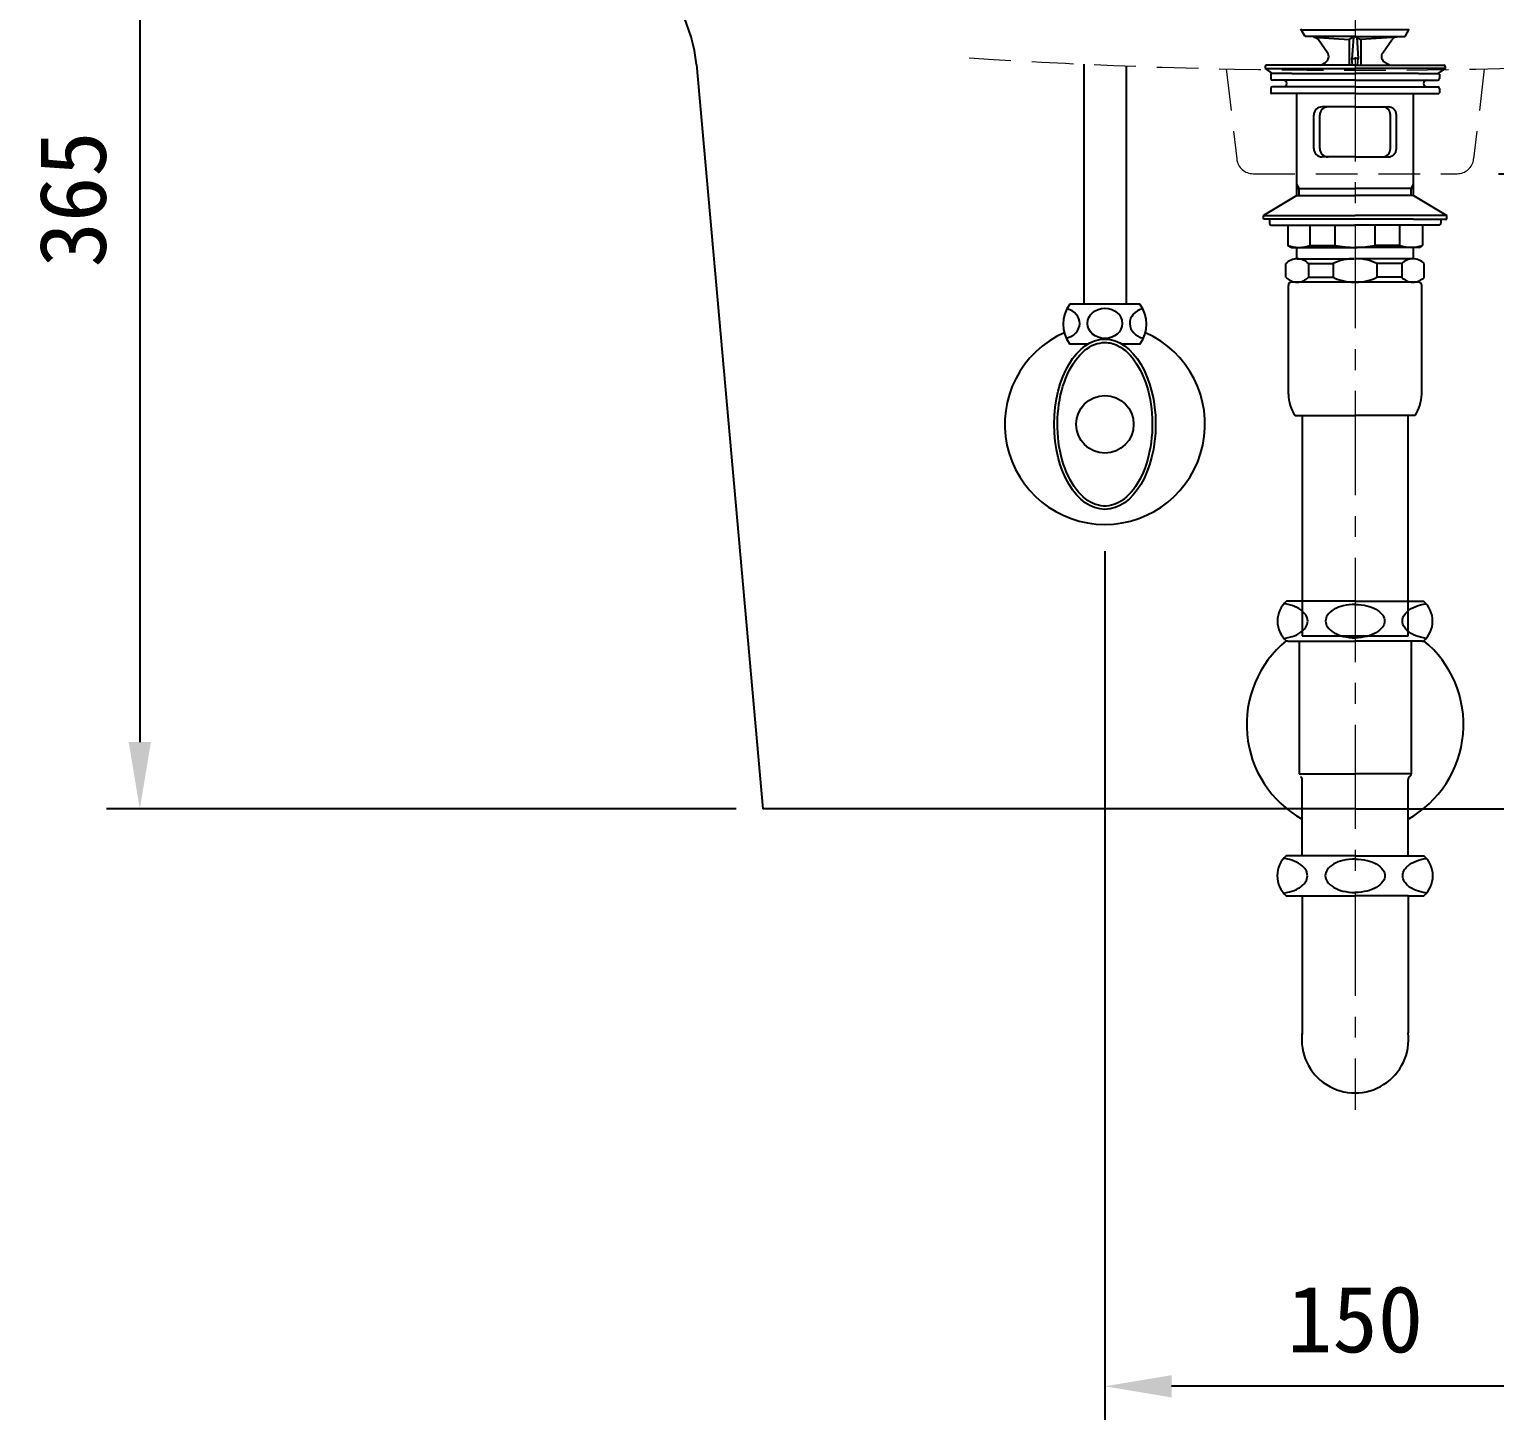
# Model space of a CAD drawing. Extents: x 0 to 3100, y 0 to 2100.
# Drawn here: x 748 to 1187.2, y 451 to 867.5 of the extents above; entities that cross this region are included whole.
import ezdxf

# ---------------------------------------------------------------- set-up
doc = ezdxf.new("R2010")
doc.units = 0
doc.header["$LTSCALE"] = 50
doc.header["$MEASUREMENT"] = 0
doc.linetypes.add('CENTER', pattern=[2, 1.25, -0.25, 0.25, -0.25])
doc.linetypes.add('HIDDEN', pattern=[0.375, 0.25, -0.125])
doc.layers.get('0').update_dxf_attribs({"linetype": 'CONTINUOUS'})
doc.layers.get('DEFPOINTS').update_dxf_attribs({"linetype": 'CONTINUOUS'})
for name, color, linetype in [('1', 2, 'CENTER'), ('2', 2, 'HIDDEN'), ('3', 3, 'CONTINUOUS'), ('4', 4, 'CONTINUOUS'), ('6', 6, 'CONTINUOUS'), ('7', 7, 'CONTINUOUS')]:
    doc.layers.add(name, color=color, linetype=linetype)
doc.dimstyles.get("Standard").update_dxf_attribs({"dimtxt": 2.5, "dimasz": 2, "dimexe": 2, "dimexo": 1, "dimgap": 1.5, "dimtad": 1, "dimdec": 0, "dimlfac": 10, "dimrnd": 0.5, "dimzin": 0, "dimdsep": 46, "dimtxsty": 'Standard', "dimcen": 0, "dimclrt": 2, "dimadec": 0, "dimazin": 0, "dimtfac": 1, "dimtdec": 0, "dimtmove": 0, "dimatfit": 3, "dimfxl": 0, "dimtolj": 1, "dimtzin": 0, "dimarcsym": 0})

# ---------------------------------------------------------------- blocks, each defined once
blk = doc.blocks.new('*D40')
at = {"layer": '3', "color": 3, "lineweight": -2}
for p, q in [((1070.38, 711.21), (1070.38, 450.99)), ((1220.38, 711.21), (1220.38, 450.99)), ((1200.38, 460.99), (1090.38, 460.99))]:
    blk.add_line(p, q, dxfattribs=at)
at = {"layer": '3', "color": 3}
for points in [[(1090.38, 464.32), (1090.38, 457.66), (1070.38, 460.99)], [(1200.38, 464.32), (1200.38, 457.66), (1220.38, 460.99)]]:
    blk.add_solid(points, dxfattribs=at)
at = {"layer": 'DEFPOINTS', "color": 0}
for p in [(1070.38, 719.21), (1220.38, 719.21), (1070.38, 460.99)]:
    blk.add_point(p, dxfattribs=at)
at = {"layer": '3', "color": 2, "insert": (1145.38, 480.99), "char_height": 20, "attachment_point": 5}
blk.add_mtext('\\A1;150', dxfattribs=at)
blk = doc.blocks.new('*D43')
at = {"color": 3, "lineweight": -2}
for p, q in [((1412.45, 999.21), (1486.18, 999.21)), ((1476.18, 979.21), (1476.18, 844.28)), ((1188.41, 824.28), (1486.18, 824.28))]:
    blk.add_line(p, q, dxfattribs=at)
at = {"color": 3}
for points in [[(1472.85, 979.21), (1479.52, 979.21), (1476.18, 999.21)], [(1472.85, 844.28), (1479.52, 844.28), (1476.18, 824.28)]]:
    blk.add_solid(points, dxfattribs=at)
at = {"layer": 'DEFPOINTS', "color": 0}
for p in [(1404.45, 999.21), (1180.41, 824.28), (1476.18, 824.28)]:
    blk.add_point(p, dxfattribs=at)
at = {"color": 2, "insert": (1456.18, 911.75), "char_height": 20, "attachment_point": 5, "rotation": 90}
blk.add_mtext('\\A1;175', dxfattribs=at)
blk = doc.blocks.new('*D46')
at = {"layer": '3', "color": 3, "lineweight": -2}
for p, q in [((878.3, 999.21), (771.08, 999.21)), ((781.08, 979.21), (781.08, 653.99)), ((959.88, 633.99), (771.08, 633.99))]:
    blk.add_line(p, q, dxfattribs=at)
at = {"layer": '3', "color": 3}
for points in [[(777.74, 979.21), (784.41, 979.21), (781.08, 999.21)], [(777.74, 653.99), (784.41, 653.99), (781.08, 633.99)]]:
    blk.add_solid(points, dxfattribs=at)
at = {"layer": 'DEFPOINTS', "color": 0}
for p in [(886.3, 999.21), (781.08, 633.99), (967.88, 633.99)]:
    blk.add_point(p, dxfattribs=at)
at = {"layer": '3', "color": 2, "insert": (761.08, 816.6), "char_height": 20, "attachment_point": 5, "rotation": 90}
blk.add_mtext('\\A1;365', dxfattribs=at)

msp = doc.modelspace()

# ---------------------------------------------------------------- linework, layer by layer
at = {"color": 7, "ltscale": 2}
msp.add_line((947.93076, 856.99297), (967.87873, 633.9867), dxfattribs=at)
at = {"color": 7}
for q in [(967.87873, 633.9867), (1322.87873, 633.9867)]:
    msp.add_line((1145.37873, 633.9867), q, dxfattribs=at)
msp.add_arc((901.1006, 852.30921), 47.06381, 5.7114928, 86.366078, dxfattribs=at)
at = {"layer": '1', "color": 7, "linetype": 'HIDDEN', "lineweight": 0}
for p, q in [((1106.73962, 855.6737), (1109.8971, 828.69577)), ((1184.08911, 855.67524), (1180.93145, 828.69577)), ((1114.86321, 824.277), (1175.96534, 824.277))]:
    msp.add_line(p, q, dxfattribs=at)
for centre, start, end in [((1114.86321, 829.277), 186.6755031, 270), ((1175.96534, 829.277), 270, 353.3244969)]:
    msp.add_arc(centre, 5, start, end, dxfattribs=at)
at = {"layer": '2', "color": 7, "linetype": 'HIDDEN', "lineweight": 0}
msp.add_arc((1145.37873, 2652.15707), 1796.89884, 266.30976136, 273.69023864, dxfattribs=at)
at = {"layer": '3', "color": 1, "linetype": 'CENTER', "lineweight": 0, "ltscale": 0.5}
msp.add_line((1145.37873, 1009.21417), (1145.37873, 543.8532), dxfattribs=at)
at = {"layer": '3'}
for p, q in [((1130.38081, 865.40858), (1129.14949, 867.54129)), ((1129.26603, 867.33943), (1145.38081, 867.33943)), ((1145.38081, 865.40858), (1130.38081, 865.40858)), ((1145.38081, 865.40858), (1143.63081, 864.52291)), ((1161.49559, 867.33943), (1145.38081, 867.33943)), ((1145.38081, 865.40858), (1160.38081, 865.40858)), ((1145.38081, 865.40858), (1147.13081, 864.52291)), ((1160.38081, 865.40858), (1161.61213, 867.54129)), ((1132.89608, 865.22428), (1143.63081, 864.52291)), ((1137.10615, 860.52928), (1134.38794, 864.38225)), ((1143.63081, 864.52291), (1143.63081, 856.80858)), ((1144.86313, 865.14658), (1144.43081, 858.7387)), ((1145.89848, 865.14658), (1146.33081, 858.7387)), ((1157.86553, 865.22428), (1147.13081, 864.52291)), ((1147.13081, 864.52291), (1147.13081, 856.80858)), ((1153.65547, 860.52928), (1156.37367, 864.38225)), ((1128.08081, 856.80858), (1118.78081, 856.80858)), ((1145.38081, 856.80858), (1128.08081, 856.80858)), ((1135.02438, 856.80858), (1136.4719, 857.6443)), ((1144.63391, 856.80858), (1144.43081, 858.7629)), ((1144.43081, 858.7629), (1145.38081, 858.7629)), ((1146.33081, 858.7629), (1145.38081, 858.7629)), ((1145.38081, 856.80858), (1162.68081, 856.80858)), ((1146.12771, 856.80858), (1146.33081, 858.7629)), ((1155.73723, 856.80858), (1154.28971, 857.6443)), ((1162.68081, 856.80858), (1171.98081, 856.80858)), ((1118.38081, 856.40858), (1118.38081, 855.80858)), ((1118.38081, 855.80858), (1145.38081, 855.80858)), ((1118.38081, 855.80858), (1120.52303, 854.30858)), ((1120.07897, 854.10858), (1120.07897, 852.80858)), ((1126.38081, 854.30858), (1120.27897, 854.30858)), ((1145.38081, 852.30858), (1120.57897, 852.30858)), ((1126.38081, 854.30858), (1145.38081, 854.30858)), ((1172.38081, 855.80858), (1145.38081, 855.80858)), ((1164.38081, 854.30858), (1145.38081, 854.30858)), ((1145.38081, 852.30858), (1170.18264, 852.30858)), ((1164.38081, 854.30858), (1170.48264, 854.30858)), ((1172.38081, 855.80858), (1170.23859, 854.30858)), ((1170.68264, 854.10858), (1170.68264, 852.80858)), ((1172.38081, 856.40858), (1172.38081, 855.80858)), ((1120.07897, 849.80858), (1120.07897, 848.50858)), ((1145.38081, 848.30858), (1120.27897, 848.30858)), ((1145.38081, 850.30858), (1120.57897, 850.30858)), ((1127.88081, 817.71417), (1127.88081, 848.30858)), ((1145.38081, 850.30858), (1170.18264, 850.30858)), ((1145.38081, 848.30858), (1170.48264, 848.30858)), ((1162.88081, 817.71417), (1162.88081, 848.30858)), ((1170.68264, 849.80858), (1170.68264, 848.50858)), ((1145.38081, 844.30858), (1135.50644, 844.30858)), ((1145.38081, 844.30858), (1155.25518, 844.30858)), ((1133.00644, 831.80858), (1133.00644, 841.80858)), ((1134.77421, 831.80858), (1134.77421, 841.80858)), ((1155.98741, 831.80858), (1155.98741, 841.80858)), ((1157.75518, 831.80858), (1157.75518, 841.80858)), ((1145.38081, 829.30858), (1135.50644, 829.30858)), ((1145.38081, 829.30858), (1155.25518, 829.30858)), ((1127.88081, 817.71417), (1117.88081, 811.71417)), ((1128.58081, 819.80858), (1127.88081, 821.02101)), ((1127.88081, 819.80858), (1145.38081, 819.80858)), ((1127.88081, 817.71417), (1145.38081, 817.71417)), ((1128.58081, 817.71417), (1128.58081, 819.80858)), ((1162.88081, 819.80858), (1145.38081, 819.80858)), ((1162.88081, 817.71417), (1145.38081, 817.71417)), ((1162.18081, 819.80858), (1162.88081, 821.02101)), ((1162.18081, 817.71417), (1162.18081, 819.80858)), ((1162.88081, 817.71417), (1172.88081, 811.71417)), ((1117.88081, 811.71417), (1145.38081, 811.71417)), ((1117.88081, 810.71417), (1117.88081, 811.71417)), ((1127.88081, 810.71417), (1117.88081, 810.71417)), ((1119.68868, 810.71417), (1119.68868, 809.41417)), ((1120.18868, 808.91417), (1125.18868, 808.91417)), ((1125.18868, 808.91417), (1145.38081, 808.91417)), ((1125.18868, 808.91417), (1125.18868, 802.79152)), ((1162.88081, 810.71417), (1127.88081, 810.71417)), ((1131.96346, 802.79152), (1131.96346, 808.91417)), ((1139.36412, 802.79152), (1139.36412, 808.91417)), ((1172.88081, 811.71417), (1145.38081, 811.71417)), ((1165.57294, 808.91417), (1145.38081, 808.91417)), ((1151.39749, 802.79152), (1151.39749, 808.91417)), ((1158.79815, 802.79152), (1158.79815, 808.91417)), ((1162.88081, 810.71417), (1172.88081, 810.71417)), ((1165.57294, 808.91417), (1165.57294, 802.79152)), ((1170.57294, 808.91417), (1165.57294, 808.91417)), ((1171.07294, 810.71417), (1171.07294, 809.41417)), ((1172.88081, 810.71417), (1172.88081, 811.71417)), ((1126.18868, 802.21417), (1125.18868, 802.79152)), ((1126.18868, 802.21417), (1127.58868, 802.21417)), ((1127.58868, 802.21417), (1145.38081, 802.21417)), ((1127.88081, 798.80293), (1127.88081, 802.21417)), ((1131.96346, 802.79152), (1139.36412, 802.79152)), ((1163.17294, 802.21417), (1145.38081, 802.21417)), ((1158.79815, 802.79152), (1151.39749, 802.79152)), ((1162.88081, 798.80293), (1162.88081, 802.21417)), ((1164.57294, 802.21417), (1163.17294, 802.21417)), ((1164.57294, 802.21417), (1165.57294, 802.79152)), ((1124.63711, 793.25195), (1124.63711, 797.3652)), ((1128.0245, 798.80858), (1145.13711, 798.80858)), ((1131.41189, 797.3652), (1138.81256, 797.3652)), ((1131.41189, 797.3652), (1131.41189, 793.25195)), ((1138.81256, 797.3652), (1138.81256, 793.25195)), ((1162.73711, 798.80858), (1145.6245, 798.80858)), ((1151.94906, 797.3652), (1151.94906, 793.25195)), ((1159.34972, 797.3652), (1151.94906, 797.3652)), ((1159.34972, 797.3652), (1159.34972, 793.25195)), ((1166.1245, 793.25195), (1166.1245, 797.3652)), ((1125.38081, 758.20623), (1125.38081, 790.80858)), ((1145.38081, 791.80858), (1126.38081, 791.80858)), ((1131.41189, 793.25195), (1138.81256, 793.25195)), ((1162.73711, 791.80858), (1145.38081, 791.80858)), ((1159.34972, 793.25195), (1151.94906, 793.25195)), ((1162.18081, 791.80858), (1162.73711, 791.80858)), ((1162.73711, 791.80858), (1163.13711, 791.80858)), ((1164.38081, 791.80858), (1162.88081, 791.80858)), ((1165.38081, 758.20623), (1165.38081, 790.80858)), ((1165.38081, 785.44434), (1165.38081, 790.80858)), ((1127.38081, 751.80858), (1145.38081, 751.80858)), ((1129.50581, 751.80858), (1129.50581, 685.80858)), ((1163.3808, 751.80858), (1145.38081, 751.80858)), ((1161.25581, 685.80858), (1161.25581, 751.80858)), ((1129.50581, 685.80858), (1161.25581, 685.80858))]:
    msp.add_line(p, q, dxfattribs=at)
for centre, radius, start, end in [((1132.7537, 863.22932), 2, 35.2023251, 86.2618095), ((1158.00792, 863.22932), 2, 93.7381905, 144.7976749), ((1118.78081, 856.40858), 0.4, 90, 180), ((1135.4719, 859.37635), 2, 300, 35.2023251), ((1155.28971, 859.37635), 2, 144.7976749, 240), ((1171.98081, 856.40858), 0.4, 0, 90), ((1120.27897, 854.10858), 0.2, 90, 180), ((1120.57897, 852.80858), 0.5, 180, 270), ((1123.88081, 851.30858), 1, 270, 90), ((1166.88081, 851.30858), 1, 90, 270), ((1170.18264, 852.80858), 0.5, 270, 0), ((1170.48264, 854.10858), 0.2, 0, 90), ((1120.57897, 849.80858), 0.5, 90, 180), ((1120.27897, 848.50858), 0.2, 180, 270), ((1170.18264, 849.80858), 0.5, 0, 90), ((1170.48264, 848.50858), 0.2, 270, 0), ((1135.50644, 841.80858), 2.5, 90, 180), ((1137.27421, 841.80858), 2.5, 90, 180), ((1153.48741, 841.80858), 2.5, 0, 90), ((1155.25518, 841.80858), 2.5, 0, 90), ((1135.50644, 831.80858), 2.5, 180, 270), ((1137.27421, 831.80858), 2.5, 180, 270), ((1153.48741, 831.80858), 2.5, 270, 0), ((1155.25518, 831.80858), 2.5, 270, 0), ((1120.18868, 809.41417), 0.5, 180, 270), ((1170.57294, 809.41417), 0.5, 270, 0), ((1128.57607, 812.39338), 10.18185, 250.567925, 289.432075), ((1145.18867, 831.6665), 29.45658, 258.5955662, 270.3737354), ((1145.57295, 831.6665), 29.45658, 269.6262646, 281.4044338), ((1162.18555, 812.39338), 10.18185, 250.567925, 289.432075), ((1128.0245, 794.10078), 4.70435, 43.9409373, 136.0590627), ((1144.91492, 785.2041), 13.60629, 89.0642953, 116.6471866), ((1145.8467, 785.2041), 13.60629, 63.3528134, 90.9357047), ((1162.73711, 794.10078), 4.70435, 43.9409373, 136.0590627), ((1128.0245, 796.51638), 4.70435, 223.9409373, 316.0590627), ((1126.38081, 790.80858), 1, 90, 180), ((1144.91492, 805.41305), 13.60629, 243.3528134, 270.9357047), ((1145.8467, 805.41305), 13.60629, 269.0642953, 296.6471866), ((1162.73711, 796.51638), 4.70435, 223.9409373, 316.0590627), ((1164.38081, 790.80858), 1, 0, 90), ((1138.36921, 758.75516), 13, 182.4200434, 212.3000082), ((1152.3924, 758.75516), 13, 327.6999918, 357.5799566)]:
    msp.add_arc(centre, radius, start, end, dxfattribs=at)
at = {"layer": '4'}
for p, q in [((1129.13081, 696.25294), (1124.8393, 696.25294)), ((1145.38081, 696.25294), (1129.13081, 696.25294)), ((1145.38081, 696.25294), (1161.63081, 696.25294)), ((1161.63081, 696.25294), (1165.92231, 696.25294)), ((1125.23081, 684.25294), (1124.8393, 684.25294)), ((1125.23081, 684.25294), (1145.38081, 684.25294)), ((1128.58081, 684.25294), (1128.58081, 644.47282)), ((1165.53081, 684.25294), (1145.38081, 684.25294)), ((1162.18081, 684.25294), (1162.18081, 644.47282)), ((1165.53081, 684.25294), (1165.92231, 684.25294)), ((1128.58081, 644.47282), (1145.38081, 644.47282)), ((1129.50581, 619.95294), (1129.50581, 642.82794)), ((1162.18081, 644.47282), (1145.38081, 644.47282)), ((1161.25581, 619.95294), (1161.25581, 642.82794)), ((1129.50581, 619.95294), (1124.76136, 619.95294)), ((1145.30286, 619.95294), (1129.50581, 619.95294)), ((1145.30286, 619.95294), (1145.38081, 619.95294)), ((1145.45876, 619.95294), (1145.38081, 619.95294)), ((1145.45876, 619.95294), (1161.25581, 619.95294)), ((1161.25581, 619.95294), (1166.00026, 619.95294)), ((1124.76136, 607.95294), (1129.50581, 607.95294)), ((1129.50581, 607.95294), (1145.30286, 607.95294)), ((1129.50581, 607.95294), (1129.50581, 566.87403)), ((1161.25581, 607.95294), (1145.45876, 607.95294)), ((1161.25581, 607.95294), (1161.25581, 566.87403)), ((1161.25581, 607.95294), (1166.00026, 607.95294))]:
    msp.add_line(p, q, dxfattribs=at)
for points in [[(1131.18598, 690.25294, 0.15521739), (1130.59548, 692.10926, 0.106747244), (1128.53378, 693.99994, 0.07304301), (1125.76392, 695.11796, 0.028511088), (1124.03516, 695.43397, 0.05952259)], [(1145.38081, 695.25294, 0.057537424), (1141.82326, 694.84219, 0.071219107), (1139.12331, 693.78847, 0.106373365), (1137.10051, 691.99187, 0.159482965)], [(1145.38081, 695.25294, -0.057537424), (1148.93835, 694.84219, -0.071219107), (1151.6383, 693.78847, -0.106373365), (1153.6611, 691.99187, -0.159482965)], [(1159.57564, 690.25294, -0.15521739), (1160.16613, 692.10926, -0.106747244), (1162.22783, 693.99994, -0.07304301), (1164.9977, 695.11796, -0.028511088), (1166.72645, 695.43397, -0.05952259)], [(1124.03516, 685.0719, 0.028511088), (1125.76392, 685.38792, 0.07304301), (1128.53378, 686.50594, 0.106747244), (1130.59548, 688.39661, 0.15521739), (1131.18598, 690.25294, 0.15521739)], [(1137.10051, 691.99187, 0.327290453), (1137.10051, 688.514, 0.106373385), (1139.12331, 686.7174, 0.071219107), (1141.82326, 685.66368, 0.057537424), (1145.38081, 685.25294, 0.057537424)], [(1153.66111, 691.99187, -0.327290453), (1153.66111, 688.514, -0.106373385), (1151.6383, 686.7174, -0.071219107), (1148.93835, 685.66368, -0.057537424), (1145.38081, 685.25294, -0.057537424)], [(1166.72645, 685.0719, -0.028511088), (1164.9977, 685.38792, -0.07304301), (1162.22783, 686.50594, -0.106747244), (1160.16613, 688.39661, -0.15521739), (1159.57564, 690.25294, -0.15521739)], [(1129.50581, 616.9384, 0.049056062), (1128.45583, 617.69994, 0.07304301), (1125.68597, 618.81796, 0.028511088), (1123.95721, 619.13397)], [(1131.10803, 613.95294, 0.15521739), (1130.51754, 615.80926, 0.054411203), (1129.56439, 616.88582, 0.054411203)], [(1137.02256, 615.69187, 0.327290453), (1137.02256, 612.214, 0.106373385), (1139.04536, 610.4174, 0.071219107), (1141.74531, 609.36368, 0.057537424), (1145.30286, 608.95294, 0.057537424)], [(1145.38081, 618.95274, 0.058789896), (1141.74531, 618.54219, 0.071219107), (1139.04536, 617.48847, 0.106373365), (1137.02256, 615.69187, 0.159482965)], [(1145.38081, 618.95274, -0.058789896), (1149.0163, 618.54219, -0.071219107), (1151.71625, 617.48847, -0.106373365), (1153.73905, 615.69187, -0.159482965)], [(1153.73905, 615.69187, -0.327290453), (1153.73905, 612.214, -0.106373385), (1151.71625, 610.4174, -0.071219107), (1149.0163, 609.36368, -0.057537424), (1145.45876, 608.95294, -0.057537424)], [(1159.65358, 613.95294, -0.15521739), (1160.24408, 615.80926, -0.054949864), (1161.20777, 616.89538, -0.054949864)], [(1161.25581, 616.9384, -0.049056062), (1162.30578, 617.69994, -0.07304301), (1165.07565, 618.81796, -0.028511088), (1166.8044, 619.13397)], [(1123.95721, 608.7719, 0.028511088), (1125.68597, 609.08792, 0.07304301), (1128.45583, 610.20594, 0.049056062), (1129.50581, 610.96747, 0.049056062)], [(1129.56616, 611.02166, 0.054320903), (1130.51754, 612.09661, 0.15521739), (1131.10803, 613.95294)], [(1161.19972, 611.01778, -0.054539036), (1160.24408, 612.09661, -0.15521739), (1159.65358, 613.95294)], [(1166.8044, 608.7719, -0.028511088), (1165.07565, 609.08792, -0.07304301), (1162.30578, 610.20594, -0.049056062), (1161.25581, 610.96747, -0.049056062)]]:
    msp.add_lwpolyline(points, format="xyb", dxfattribs=at)
for centre, radius, start, end in [((1130.13081, 690.25294), 8, 131.4096221, 228.5903779), ((1160.63081, 690.25294), 8, 311.4096221, 48.5903779), ((1145.38081, 659.25294), 32.5, 129.4470792, 240.760487), ((1145.38081, 659.25294), 32.5, 299.239513, 50.5529208), ((1128.58081, 642.82794), 0.925, 0, 58.7025878), ((1162.18081, 642.82794), 0.925, 121.2974122, 180), ((1161.18081, 644.47282), 1, 301.2974122, 0), ((1130.05286, 613.95294), 8, 131.4096221, 228.5903779), ((1160.70876, 613.95294), 8, 311.4096221, 48.5903779), ((1145.38081, 564.87794), 16, 172.8333566, 7.1666434), ((1145.38081, 564.87794), 16, 172.8333566, 180)]:
    msp.add_arc(centre, radius, start, end, dxfattribs=at)
at = {"layer": '6'}
for p, q in [((1064.03081, 857.10053), (1064.03081, 785.21417)), ((1076.73081, 856.57), (1076.73081, 785.21417)), ((1076.73081, 785.21417), (1059.88081, 785.21417)), ((1080.88081, 785.21417), (1076.73081, 785.21417)), ((1065.24061, 773.21417), (1059.88081, 773.21417)), ((1080.88081, 773.21417), (1075.521, 773.21417))]:
    msp.add_line(p, q, dxfattribs=at)
msp.add_circle((1070.38081, 749.21417), 8.61509, dxfattribs=at)
for centre, radius, start, end in [((1067.88081, 779.21417), 10, 143.1301024, 216.8698976), ((1072.88081, 779.21417), 10, 323.1301024, 36.8698976), ((1070.38081, 749.21417), 30, 113.9172512, 66.0827488)]:
    msp.add_arc(centre, radius, start, end, dxfattribs=at)
for centre, major_axis, start_param, end_param in [((1057.60754, 779.44175), (-5.22946, 0), 1.800504354, 4.443057795), ((1083.06348, 779.44175), (5.22946, 0), 1.82411945, 4.498970222)]:
    msp.add_ellipse(centre, major_axis=major_axis, ratio=0.866391406, start_param=start_param, end_param=end_param, dxfattribs=at)
for centre, major_axis, ratio in [((1070.38081, 779.44175), (5.22946, 0), 0.866391406), ((1070.38081, 749.21417), (0, 25.5), 0.596528766)]:
    msp.add_ellipse(centre, major_axis=major_axis, ratio=ratio, dxfattribs=at)
msp.add_open_spline([(1070.38081, 773.71417), (1068.30042, 773.71417), (1066.20066, 772.90506), (1062.30444, 769.66001), (1060.53222, 767.21988), (1057.80636, 761.19117), (1056.8547, 757.61176), (1056.0043, 750.09662), (1056.10562, 746.16688), (1057.33752, 738.80947), (1058.46801, 735.38793), (1061.48043, 729.79872), (1063.3583, 727.64149), (1067.36345, 724.99915), (1069.46897, 724.49757), (1073.62447, 725.09937), (1075.70622, 726.22222), (1079.45743, 730.05422), (1081.10616, 732.75833), (1083.52054, 739.1797), (1084.28532, 742.88895), (1084.74699, 750.50338), (1084.44385, 754.40265), (1082.84101, 761.54506), (1081.54144, 764.78177), (1078.27055, 769.88856), (1076.30683, 771.74732), (1072.98912, 773.39949), (1071.6836, 773.71417), (1070.38081, 773.71417)], degree=3, knots=[0, 0, 0, 0, 0.461109739, 0.461109739, 0.922219478, 0.922219478, 1.383329216, 1.383329216, 1.844438955, 1.844438955, 2.305548694, 2.305548694, 2.766658433, 2.766658433, 3.227768172, 3.227768172, 3.688877911, 3.688877911, 4.149987649, 4.149987649, 4.611097388, 4.611097388, 5.072207127, 5.072207127, 5.533316866, 5.533316866, 5.994426605, 5.994426605, 6.283185307, 6.283185307, 6.283185307, 6.283185307], dxfattribs=at)
at = {"layer": '7', "extrusion": (0, 1, 0)}
for p, q in [((1145.38081, 847.05418, -14.18423), (1145.38081, 847.05418, 445.81577)), ((1145.38081, 847.05418, 445.81577), (1145.38081, 847.05418, -14.18423)), ((1145.38081, 847.05418, -14.18423), (1145.38081, 847.05418, 445.81577)), ((1145.38081, 847.05418, 445.81577), (1145.38081, 847.05418, -14.18423)), ((1145.38081, 847.05416, -14.18423), (1145.38081, 847.05418, -14.18423)), ((1145.38081, 847.05418, -14.18423), (1145.38081, 847.05416, -14.18423)), ((1145.38081, 847.05416, -14.18423), (1145.38081, 847.05418, -14.18423)), ((1145.38081, 847.05418, -14.18423), (1145.38081, 847.05416, -14.18423)), ((1145.38081, 847.05418, 445.81577), (1145.38081, 847.0541, 445.81577)), ((1145.38081, 847.0541, 445.81577), (1145.38081, 847.05418, 445.81577)), ((1145.38081, 847.05418, 445.81577), (1145.38081, 847.0541, 445.81577)), ((1145.38081, 847.0541, 445.81577), (1145.38081, 847.05418, 445.81577)), ((1145.38081, 847.05416, 20), (1145.38081, 847.05416, 0)), ((1145.38081, 847.05416, 20), (1145.38081, 847.05416, 0)), ((1145.38081, 847.05416, 20), (1145.38081, 847.05416, 0)), ((1145.38081, 847.05416, 20), (1145.38081, 847.05416, 0)), ((1145.38081, 847.05416, 0), (1145.38081, 847.05416, -14.18423)), ((1145.38081, 847.05416, 0), (1145.38081, 847.05416, -14.18423)), ((1145.38081, 847.05416, 0), (1145.38081, 847.05416, -14.18423)), ((1145.38081, 847.05416, 0), (1145.38081, 847.05416, -14.18423)), ((1145.38081, 847.0541, 410.50779), (1145.38081, 847.0541, 445.81577)), ((1145.38081, 847.0541, 410.50779), (1145.38081, 847.0541, 445.81577))]:
    msp.add_line(p, q, dxfattribs=at)
at = {"layer": '7'}
for points, degree in [([(1145.38081, 847.05418, 0.00174), (1145.38081, 847.05418)], 1), ([(1145.38081, 847.05418, 0.00174), (1145.38081, 847.05418)], 1), ([(1145.38081, 847.05418, 0.00174), (1145.38081, 847.05418)], 1), ([(1145.38081, 847.05418, 0.00174), (1145.38081, 847.05418)], 1), ([(1145.38081, 847.05416, -14.18423), (1145.38081, 847.05416, -9.45618), (1145.38081, 847.05416, -4.7281), (1145.38081, 847.05416, 0)], 3), ([(1145.38081, 847.05416, -14.18423), (1145.38081, 847.05416, -9.45618), (1145.38081, 847.05416, -4.7281), (1145.38081, 847.05416, 0)], 3), ([(1145.38081, 847.05416, -14.18423), (1145.38081, 847.05416, -9.45618), (1145.38081, 847.05416, -4.7281), (1145.38081, 847.05416, 0)], 3), ([(1145.38081, 847.05416, -14.18423), (1145.38081, 847.05416, -9.45618), (1145.38081, 847.05416, -4.7281), (1145.38081, 847.05416, 0)], 3)]:
    msp.add_open_spline(points, degree=degree, dxfattribs=at)
for points, knots in [([(1145.38081, 847.05416, 381.33422), (1145.38081, 847.05416, 320.01361), (1145.38081, 847.05416, 258.68925), (1145.38081, 847.05416, 138.24222), (1145.38081, 847.05416, 79.11951), (1145.38081, 847.05416, 20)], [0, 0, 0, 0, 0.509143811, 0.509143811, 1, 1, 1, 1]), ([(1145.38081, 847.05416, 381.33422), (1145.38081, 847.05416, 320.01361), (1145.38081, 847.05416, 258.68925), (1145.38081, 847.05416, 138.24222), (1145.38081, 847.05416, 79.11951), (1145.38081, 847.05416, 20)], [0, 0, 0, 0, 0.509143811, 0.509143811, 1, 1, 1, 1]), ([(1145.38081, 847.05416, 381.33422), (1145.38081, 847.05416, 320.01361), (1145.38081, 847.05416, 258.68925), (1145.38081, 847.05416, 138.24222), (1145.38081, 847.05416, 79.11951), (1145.38081, 847.05416, 20)], [0, 0, 0, 0, 0.509143811, 0.509143811, 1, 1, 1, 1]), ([(1145.38081, 847.05416, 381.33422), (1145.38081, 847.05416, 320.01361), (1145.38081, 847.05416, 258.68925), (1145.38081, 847.05416, 138.24222), (1145.38081, 847.05416, 79.11951), (1145.38081, 847.05416, 20)], [0, 0, 0, 0, 0.509143811, 0.509143811, 1, 1, 1, 1]), ([(1145.38081, 847.0541, 410.50779), (1145.38081, 847.05411, 410.50773), (1145.38081, 847.05412, 410.6027), (1145.38081, 847.05414, 410.9845), (1145.38081, 847.05415, 411.24941), (1145.38081, 847.05416, 411.56248)], [0, 0, 0, 0, 0.535586593, 0.535586593, 1, 1, 1, 1]), ([(1145.38081, 847.0541, 410.50779), (1145.38081, 847.05411, 410.50773), (1145.38081, 847.05412, 410.6027), (1145.38081, 847.05414, 410.9845), (1145.38081, 847.05415, 411.24941), (1145.38081, 847.05416, 411.56248)], [0, 0, 0, 0, 0.535586593, 0.535586593, 1, 1, 1, 1]), ([(1145.38081, 847.0541, 410.50779), (1145.38081, 847.05411, 410.50773), (1145.38081, 847.05412, 410.6027), (1145.38081, 847.05414, 410.9845), (1145.38081, 847.05415, 411.24941), (1145.38081, 847.05416, 411.56248)], [0, 0, 0, 0, 0.535586593, 0.535586593, 1, 1, 1, 1]), ([(1145.38081, 847.0541, 410.50779), (1145.38081, 847.05411, 410.50773), (1145.38081, 847.05412, 410.6027), (1145.38081, 847.05414, 410.9845), (1145.38081, 847.05415, 411.24941), (1145.38081, 847.05416, 411.56248)], [0, 0, 0, 0, 0.535586593, 0.535586593, 1, 1, 1, 1]), ([(1145.38081, 847.05416, 381.33422), (1145.38081, 847.05416, 385.33847), (1145.38081, 847.05416, 389.32655), (1145.38081, 847.05416, 396.64109), (1145.38081, 847.05416, 400.03232), (1145.38081, 847.05416, 405.621), (1145.38081, 847.05416, 407.86239), (1145.38081, 847.05416, 410.85369), (1145.38081, 847.05416, 411.60554), (1145.38081, 847.05416, 411.56248)], [0, 0, 0, 0, 0.25, 0.25, 0.5, 0.5, 0.75, 0.75, 1, 1, 1, 1]), ([(1145.38081, 847.05416, 381.33422), (1145.38081, 847.05416, 385.33847), (1145.38081, 847.05416, 389.32655), (1145.38081, 847.05416, 396.64109), (1145.38081, 847.05416, 400.03232), (1145.38081, 847.05416, 405.621), (1145.38081, 847.05416, 407.86239), (1145.38081, 847.05416, 410.85369), (1145.38081, 847.05416, 411.60554), (1145.38081, 847.05416, 411.56248)], [0, 0, 0, 0, 0.25, 0.25, 0.5, 0.5, 0.75, 0.75, 1, 1, 1, 1]), ([(1145.38081, 847.05416, 381.33422), (1145.38081, 847.05416, 385.33847), (1145.38081, 847.05416, 389.32655), (1145.38081, 847.05416, 396.64109), (1145.38081, 847.05416, 400.03232), (1145.38081, 847.05416, 405.621), (1145.38081, 847.05416, 407.86239), (1145.38081, 847.05416, 410.85369), (1145.38081, 847.05416, 411.60554), (1145.38081, 847.05416, 411.56248)], [0, 0, 0, 0, 0.25, 0.25, 0.5, 0.5, 0.75, 0.75, 1, 1, 1, 1]), ([(1145.38081, 847.05416, 381.33422), (1145.38081, 847.05416, 385.33847), (1145.38081, 847.05416, 389.32655), (1145.38081, 847.05416, 396.64109), (1145.38081, 847.05416, 400.03232), (1145.38081, 847.05416, 405.621), (1145.38081, 847.05416, 407.86239), (1145.38081, 847.05416, 410.85369), (1145.38081, 847.05416, 411.60554), (1145.38081, 847.05416, 411.56248)], [0, 0, 0, 0, 0.25, 0.25, 0.5, 0.5, 0.75, 0.75, 1, 1, 1, 1])]:
    msp.add_open_spline(points, degree=3, knots=knots, dxfattribs=at)

# ---------------------------------------------------------------- dimensions: what is measured, and where the dimension line sits
dim = msp.add_linear_dim(base=(1476.18348, 824.277), p1=(1404.45372, 999.21417), p2=(1180.41428, 824.277), angle=90, dimstyle='Standard', override={"dimtxt": 20, "dimasz": 20, "dimexe": 10, "dimexo": 8, "dimgap": 10, "dimdec": 4, "dimlfac": 1, "dimzin": 8, "dimclrd": 3, "dimclre": 3, "dimtdec": 4})
dim.commit()
dim.dimension.update_dxf_attribs({"geometry": '*D43', "text_midpoint": (1476.18348, 911.74559), "dimtype": 160})
at = {"layer": '3'}
dim = msp.add_linear_dim(base=(781.07807, 633.9867), p1=(886.30373, 999.21417), p2=(967.87873, 633.9867), angle=90, dimstyle='Standard', override={"dimtxt": 20, "dimasz": 20, "dimexe": 10, "dimexo": 8, "dimgap": 10, "dimdec": 4, "dimlfac": 1, "dimzin": 8, "dimclrd": 3, "dimclre": 3, "dimtdec": 4}, dxfattribs=at)
dim.commit()
dim.dimension.update_dxf_attribs({"geometry": '*D46', "text_midpoint": (781.07807, 816.60043), "dimtype": 160})
dim = msp.add_linear_dim(base=(1070.38081, 460.9907), p1=(1220.38081, 719.21417), p2=(1070.38081, 719.21417), dimstyle='Standard', override={"dimtxt": 20, "dimasz": 20, "dimexe": 10, "dimexo": 8, "dimgap": 10, "dimdec": 4, "dimlfac": 1, "dimzin": 8, "dimclrd": 3, "dimclre": 3, "dimtdec": 4}, dxfattribs=at)
dim.commit()
dim.dimension.update_dxf_attribs({"geometry": '*D40', "text_midpoint": (1145.38081, 460.9907), "dimtype": 160})

doc.saveas('drawing.dxf')
